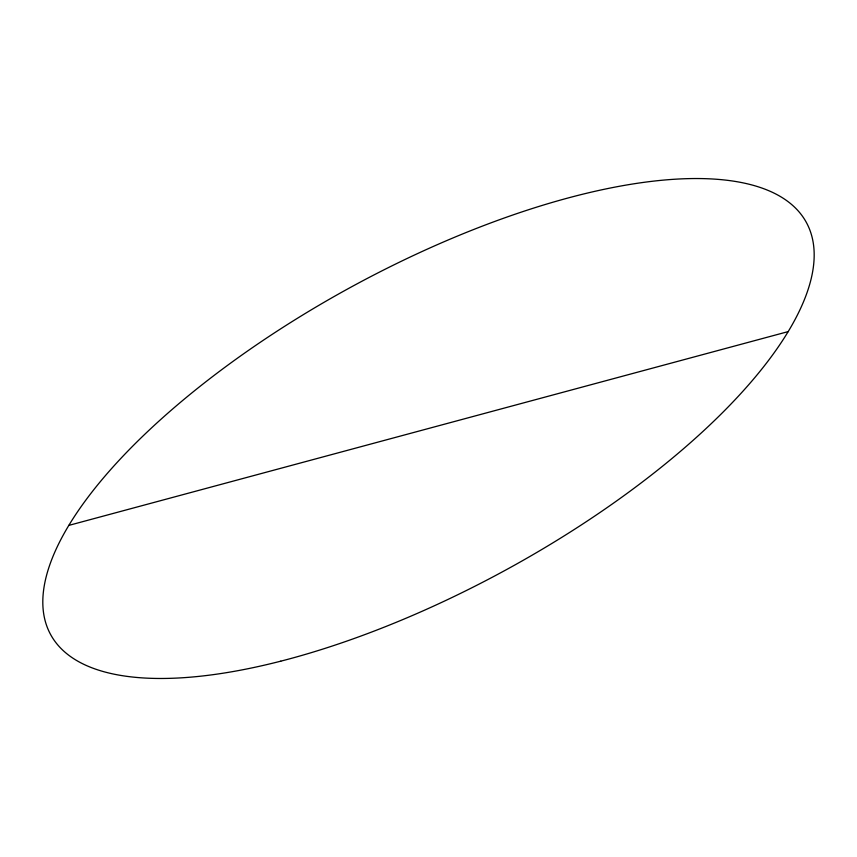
<?xml version="1.0" encoding="UTF-8"?>
<svg xmlns="http://www.w3.org/2000/svg" width="857" height="857" viewBox="0 0 857 857"><rect width="100%" height="100%" fill="white"/><g stroke="black" fill="none" stroke-linecap="round" stroke-linejoin="round"><path stroke-width="1.29" d="M68.817 525.395L788.183 331.605M280.785 661.165A430.396 161.223 -28.6 0 0 810.893 233.018A430.396 161.223 -28.6 0 0 193.821 391.317A430.396 161.223 -28.6 0 0 280.785 661.165"/></g></svg>
